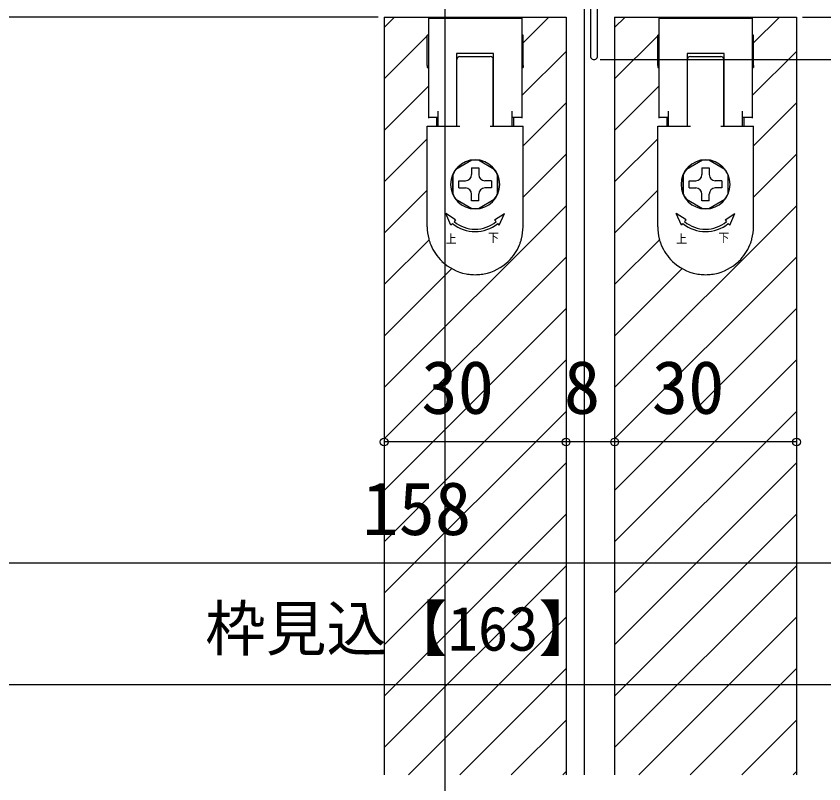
# Model space of a CAD drawing. Units: millimetres, scale not verified. Extents: x -525 to 525, y -783 to 779.
# Drawn here: x -399.6 to -266.4, y 268.2 to 394.8 of the extents above; entities that cross this region are included whole.
import ezdxf
from ezdxf.enums import TextEntityAlignment as Align

# ---------------------------------------------------------------- set-up
doc = ezdxf.new("R2010")
doc.units = ezdxf.units.MM
doc.header["$LTSCALE"] = 4
for name, color, linetype in [('0-4_YKK_11E', 7, 'Continuous'), ('0-5_YKK_12', 2, 'Continuous'), ('0-6_YKK_13', 4, 'Continuous'), ('0-8_YKK_D', 6, 'Continuous')]:
    doc.layers.add(name, color=color, linetype=linetype)
doc.styles.add('ＭＳ ゴシック', font='')
doc.styles.get('ＭＳ ゴシック').set_extended_font_data('MS Gothic')

msp = doc.modelspace()

# ---------------------------------------------------------------- linework, layer by layer
at = {"layer": '0-4_YKK_11E'}
msp.add_line((-304.931, 417.698), (-304.931, 388.298), dxfattribs=at)
msp.add_lwpolyline([(-303.731, 388.298), (-303.731, 410.898), (-300.431, 410.898), (-300.431, 405.898)], dxfattribs=at)
msp.add_arc((-304.331, 388.298), 0.6, 179.99999, 0.00001, dxfattribs=at)
at = {"layer": '0-5_YKK_12'}
for p, q in [((-328.934, 481.151), (-328.934, 84.113)), ((-305.932, 415.198), (-305.932, 269.7)), ((-338.931, 394.698), (-338.931, 269.7)), ((-338.931, 394.698), (-308.931, 394.698)), ((-338.931, 392.98), (-337.212, 394.698)), ((-328.927, 394.499), (-328.727, 394.698)), ((-320.441, 394.499), (-320.242, 394.698)), ((-316.031, 390.424), (-311.756, 394.698)), ((-308.931, 394.698), (-308.931, 269.7)), ((-300.931, 394.698), (-300.931, 269.7)), ((-300.931, 394.698), (-270.931, 394.698)), ((-300.931, 392.98), (-299.212, 394.698)), ((-290.927, 394.499), (-290.727, 394.698)), ((-282.441, 394.499), (-282.242, 394.698)), ((-278.031, 390.424), (-273.756, 394.698)), ((-270.931, 394.698), (-270.931, 269.7)), ((-338.931, 384.495), (-331.831, 391.595)), ((-331.727, 391.698), (-331.631, 391.795)), ((-300.931, 384.495), (-293.831, 391.595)), ((-293.727, 391.698), (-293.631, 391.795)), ((-316.231, 381.739), (-308.931, 389.039)), ((-278.231, 381.739), (-270.931, 389.039)), ((-338.931, 376.009), (-331.631, 383.309)), ((-300.931, 376.009), (-293.631, 383.309)), ((-316.031, 373.453), (-308.931, 380.553)), ((-278.031, 373.453), (-270.931, 380.553)), ((-338.931, 367.524), (-331.831, 374.624)), ((-300.931, 367.524), (-293.831, 374.624)), ((-316.031, 364.968), (-308.931, 372.068)), ((-278.031, 364.968), (-270.931, 372.068)), ((-338.931, 359.039), (-331.831, 366.139)), ((-300.931, 359.039), (-293.831, 366.139)), ((-338.931, 333.583), (-308.931, 363.583)), ((-300.931, 333.583), (-270.931, 363.583)), ((-338.931, 350.553), (-331.533, 357.951)), ((-300.931, 350.553), (-293.533, 357.951)), ((-338.931, 325.098), (-308.931, 355.098)), ((-300.931, 325.098), (-270.931, 355.098)), ((-338.931, 342.068), (-327.792, 353.206)), ((-300.931, 342.068), (-289.792, 353.206)), ((-338.931, 316.612), (-308.931, 346.612)), ((-300.931, 316.612), (-270.931, 346.612)), ((-338.931, 308.127), (-308.931, 338.127)), ((-300.931, 308.127), (-270.931, 338.127)), ((-338.931, 299.642), (-308.931, 329.642)), ((-300.931, 299.642), (-270.931, 329.642)), ((-338.931, 291.156), (-308.931, 321.156)), ((-300.931, 291.156), (-270.931, 321.156)), ((-338.931, 282.671), (-308.931, 312.671)), ((-300.931, 282.671), (-270.931, 312.671)), ((-338.931, 274.186), (-308.931, 304.186)), ((-300.931, 274.186), (-270.931, 304.186)), ((-334.931, 269.7), (-308.931, 295.701)), ((-296.931, 269.7), (-270.931, 295.701)), ((-326.446, 269.7), (-308.931, 287.215)), ((-288.446, 269.7), (-270.931, 287.215)), ((-317.961, 269.7), (-308.931, 278.73)), ((-279.961, 269.7), (-270.931, 278.73)), ((-309.475, 269.7), (-308.931, 270.245)), ((-271.475, 269.7), (-270.931, 270.245))]:
    msp.add_line(p, q, dxfattribs=at)
at = {"layer": '0-6_YKK_13'}
for p, q in [((-331.631, 394.499), (-316.231, 394.499)), ((-331.631, 394.499), (-331.631, 377.999)), ((-316.231, 394.499), (-316.231, 377.999)), ((-293.631, 394.499), (-278.231, 394.499)), ((-293.631, 394.499), (-293.631, 377.999)), ((-278.231, 394.499), (-278.231, 377.999)), ((-331.631, 391.698), (-331.831, 391.698)), ((-293.631, 391.698), (-293.831, 391.698)), ((-316.031, 388.305), (-316.031, 391.198)), ((-278.031, 388.305), (-278.031, 391.198)), ((-331.831, 387.859), (-331.831, 388.305)), ((-331.831, 386.687), (-331.831, 387.859)), ((-326.981, 388.698), (-326.981, 376.698)), ((-320.881, 388.698), (-326.981, 388.698)), ((-326.931, 387.198), (-326.931, 387.698)), ((-326.431, 388.198), (-321.431, 388.198)), ((-320.931, 387.198), (-320.931, 387.698)), ((-320.881, 376.698), (-320.881, 388.698)), ((-293.831, 387.859), (-293.831, 388.305)), ((-293.831, 386.687), (-293.831, 387.859)), ((-288.981, 388.698), (-288.981, 376.698)), ((-282.881, 388.698), (-288.981, 388.698)), ((-288.931, 387.198), (-288.931, 387.698)), ((-288.431, 388.198), (-283.431, 388.198)), ((-282.931, 387.198), (-282.931, 387.698)), ((-282.881, 376.698), (-282.881, 388.698)), ((-331.831, 386.687), (-331.831, 386.419)), ((-331.831, 386.419), (-331.831, 386.387)), ((-331.831, 386.387), (-331.631, 386.387)), ((-326.981, 386.387), (-326.931, 386.387)), ((-326.931, 386.698), (-326.931, 387.198)), ((-326.931, 386.419), (-326.931, 386.687)), ((-326.931, 386.387), (-326.931, 386.419)), ((-326.931, 385.401), (-326.931, 386.387)), ((-320.931, 386.687), (-320.931, 386.696)), ((-320.931, 385.401), (-320.931, 386.387)), ((-320.931, 386.387), (-320.881, 386.387)), ((-316.231, 386.387), (-316.031, 386.387)), ((-316.031, 386.687), (-316.031, 386.419)), ((-316.031, 386.419), (-316.031, 386.387)), ((-293.831, 386.687), (-293.831, 386.419)), ((-293.831, 386.419), (-293.831, 386.387)), ((-293.831, 386.387), (-293.631, 386.387)), ((-288.981, 386.387), (-288.931, 386.387)), ((-288.931, 386.698), (-288.931, 387.198)), ((-288.931, 386.419), (-288.931, 386.687)), ((-288.931, 386.387), (-288.931, 386.419)), ((-288.931, 385.401), (-288.931, 386.387)), ((-282.931, 386.687), (-282.931, 386.696)), ((-282.931, 385.401), (-282.931, 386.387)), ((-282.931, 386.387), (-282.881, 386.387)), ((-278.231, 386.387), (-278.031, 386.387)), ((-278.031, 386.687), (-278.031, 386.419)), ((-278.031, 386.419), (-278.031, 386.387)), ((-320.931, 383.156), (-320.931, 384.687)), ((-282.931, 383.156), (-282.931, 384.687)), ((-326.931, 382.698), (-326.931, 383.156)), ((-326.931, 382.663), (-326.931, 382.698)), ((-288.931, 382.698), (-288.931, 383.156)), ((-288.931, 382.663), (-288.931, 382.698)), ((-326.931, 379.198), (-326.931, 381.198)), ((-320.931, 379.198), (-320.931, 381.198)), ((-288.931, 379.198), (-288.931, 381.198)), ((-282.931, 379.198), (-282.931, 381.198)), ((-330.031, 376.698), (-330.031, 379.198)), ((-326.931, 378.115), (-326.931, 379.198)), ((-320.931, 378.115), (-320.931, 379.198)), ((-317.831, 376.698), (-317.831, 379.198)), ((-292.031, 376.698), (-292.031, 379.198)), ((-288.931, 378.115), (-288.931, 379.198)), ((-282.931, 378.115), (-282.931, 379.198)), ((-279.831, 376.698), (-279.831, 379.198)), ((-331.631, 378.198), (-330.031, 378.198)), ((-330.256, 376.698), (-330.256, 378.198)), ((-326.931, 377.698), (-326.931, 378.115)), ((-320.931, 377.698), (-320.931, 378.115)), ((-320.931, 377.198), (-320.931, 377.698)), ((-320.931, 376.698), (-320.931, 377.198)), ((-317.831, 378.198), (-316.231, 378.198)), ((-317.606, 378.198), (-317.606, 376.698)), ((-293.631, 378.198), (-292.031, 378.198)), ((-292.256, 376.698), (-292.256, 378.198)), ((-288.931, 377.698), (-288.931, 378.115)), ((-282.931, 377.698), (-282.931, 378.115)), ((-282.931, 377.198), (-282.931, 377.698)), ((-282.931, 376.698), (-282.931, 377.198)), ((-279.831, 378.198), (-278.231, 378.198)), ((-279.606, 378.198), (-279.606, 376.698)), ((-331.831, 376.698), (-330.031, 376.698)), ((-331.831, 372.398), (-331.831, 376.698)), ((-326.931, 376.698), (-326.431, 376.698)), ((-321.431, 376.698), (-320.931, 376.698)), ((-320.931, 376.698), (-320.881, 376.698)), ((-316.031, 372.398), (-316.031, 376.698)), ((-293.831, 376.698), (-292.031, 376.698)), ((-293.831, 372.398), (-293.831, 376.698)), ((-288.931, 376.698), (-288.431, 376.698)), ((-283.431, 376.698), (-282.931, 376.698)), ((-282.931, 376.698), (-282.881, 376.698)), ((-278.031, 372.398), (-278.031, 376.698)), ((-331.831, 371.398), (-331.831, 372.398)), ((-316.031, 371.398), (-316.031, 372.398)), ((-293.831, 371.398), (-293.831, 372.398)), ((-278.031, 371.398), (-278.031, 372.398)), ((-331.831, 370.524), (-331.831, 371.398)), ((-331.831, 370.06), (-331.831, 370.524)), ((-324.464, 371.063), (-327.097, 369.543)), ((-320.764, 369.543), (-323.397, 371.063)), ((-316.031, 370.524), (-316.031, 371.398)), ((-293.831, 370.524), (-293.831, 371.398)), ((-293.831, 370.06), (-293.831, 370.524)), ((-286.464, 371.063), (-289.097, 369.543)), ((-282.764, 369.543), (-285.397, 371.063)), ((-278.031, 370.524), (-278.031, 371.398)), ((-331.831, 369.898), (-331.831, 370.06)), ((-324.531, 369.798), (-323.331, 369.798)), ((-324.531, 369.798), (-324.531, 368.698)), ((-323.331, 369.798), (-323.331, 368.698)), ((-316.031, 367.398), (-316.031, 369.398)), ((-293.831, 369.898), (-293.831, 370.06)), ((-286.531, 369.798), (-285.331, 369.798)), ((-286.531, 369.798), (-286.531, 368.698)), ((-285.331, 369.798), (-285.331, 368.698)), ((-278.031, 367.398), (-278.031, 369.398)), ((-327.681, 368.628), (-327.681, 365.569)), ((-327.631, 368.618), (-327.631, 365.578)), ((-326.631, 366.498), (-326.631, 367.698)), ((-326.631, 367.698), (-325.531, 367.698)), ((-321.231, 367.698), (-322.331, 367.698)), ((-321.231, 367.698), (-321.231, 366.498)), ((-320.231, 365.578), (-320.231, 368.618)), ((-320.181, 365.569), (-320.181, 368.628)), ((-289.681, 368.628), (-289.681, 365.569)), ((-289.631, 368.618), (-289.631, 365.578)), ((-288.631, 366.498), (-288.631, 367.698)), ((-288.631, 367.698), (-287.531, 367.698)), ((-283.231, 367.698), (-284.331, 367.698)), ((-283.231, 367.698), (-283.231, 366.498)), ((-282.231, 365.578), (-282.231, 368.618)), ((-282.181, 365.569), (-282.181, 368.628)), ((-331.831, 366.898), (-331.831, 367.398)), ((-331.831, 365.898), (-331.831, 366.273)), ((-326.631, 366.498), (-325.531, 366.498)), ((-321.231, 366.498), (-322.331, 366.498)), ((-316.031, 366.898), (-316.031, 367.398)), ((-316.031, 365.898), (-316.031, 366.273)), ((-293.831, 366.898), (-293.831, 367.398)), ((-293.831, 365.898), (-293.831, 366.273)), ((-288.631, 366.498), (-287.531, 366.498)), ((-283.231, 366.498), (-284.331, 366.498)), ((-278.031, 366.898), (-278.031, 367.398)), ((-278.031, 365.898), (-278.031, 366.273)), ((-331.831, 365.841), (-331.831, 365.898)), ((-331.831, 365.563), (-331.831, 365.841)), ((-331.831, 365.541), (-331.831, 365.563)), ((-331.831, 365.398), (-331.831, 365.541)), ((-331.831, 364.898), (-331.831, 365.398)), ((-324.531, 364.398), (-324.531, 365.498)), ((-323.331, 364.398), (-323.331, 365.498)), ((-316.031, 365.841), (-316.031, 365.898)), ((-316.031, 365.563), (-316.031, 365.841)), ((-316.031, 365.541), (-316.031, 365.563)), ((-316.031, 365.398), (-316.031, 365.541)), ((-316.031, 364.898), (-316.031, 365.398)), ((-293.831, 365.841), (-293.831, 365.898)), ((-293.831, 365.563), (-293.831, 365.841)), ((-293.831, 365.541), (-293.831, 365.563)), ((-293.831, 365.398), (-293.831, 365.541)), ((-293.831, 364.898), (-293.831, 365.398)), ((-286.531, 364.398), (-286.531, 365.498)), ((-285.331, 364.398), (-285.331, 365.498)), ((-278.031, 365.841), (-278.031, 365.898)), ((-278.031, 365.563), (-278.031, 365.841)), ((-278.031, 365.541), (-278.031, 365.563)), ((-278.031, 365.398), (-278.031, 365.541)), ((-278.031, 364.898), (-278.031, 365.398)), ((-331.831, 364.398), (-331.831, 364.898)), ((-331.831, 360.098), (-331.831, 364.398)), ((-327.097, 364.654), (-324.464, 363.134)), ((-323.331, 364.398), (-324.531, 364.398)), ((-323.397, 363.134), (-320.764, 364.654)), ((-316.031, 364.398), (-316.031, 364.898)), ((-316.031, 360.098), (-316.031, 364.398)), ((-293.831, 364.398), (-293.831, 364.898)), ((-293.831, 360.098), (-293.831, 364.398)), ((-289.097, 364.654), (-286.464, 363.134)), ((-285.331, 364.398), (-286.531, 364.398)), ((-285.397, 363.134), (-282.764, 364.654)), ((-278.031, 364.398), (-278.031, 364.898)), ((-278.031, 360.098), (-278.031, 364.398)), ((-327.916, 360.349), (-328.78, 362.298)), ((-327.144, 361.268), (-328.78, 362.298)), ((-320.717, 361.268), (-319.081, 362.298)), ((-319.945, 360.349), (-319.081, 362.298)), ((-289.916, 360.349), (-290.78, 362.298)), ((-289.144, 361.268), (-290.78, 362.298)), ((-282.717, 361.268), (-281.081, 362.298)), ((-281.945, 360.349), (-281.081, 362.298)), ((-327.144, 361.268), (-327.402, 360.962)), ((-320.717, 361.268), (-320.459, 360.962)), ((-289.144, 361.268), (-289.402, 360.962)), ((-282.717, 361.268), (-282.459, 360.962)), ((-327.916, 360.349), (-327.659, 360.655)), ((-319.945, 360.349), (-320.202, 360.655)), ((-289.916, 360.349), (-289.659, 360.655)), ((-281.945, 360.349), (-282.202, 360.655))]:
    msp.add_line(p, q, dxfattribs=at)
for points in [[(-331.831, 388.305), (-331.831, 391.198), (-331.831, 391.698)], [(-316.031, 391.198), (-316.031, 391.698), (-316.231, 391.698)], [(-293.831, 388.305), (-293.831, 391.198), (-293.831, 391.698)], [(-278.031, 391.198), (-278.031, 391.698), (-278.231, 391.698)], [(-316.031, 386.687), (-316.031, 387.859), (-316.031, 388.305)], [(-278.031, 386.687), (-278.031, 387.859), (-278.031, 388.305)], [(-326.931, 386.687), (-326.931, 386.696), (-326.931, 386.698)], [(-320.931, 386.696), (-320.931, 386.698), (-320.931, 387.198)], [(-320.931, 386.387), (-320.931, 386.419), (-320.931, 386.687)], [(-288.931, 386.687), (-288.931, 386.696), (-288.931, 386.698)], [(-282.931, 386.696), (-282.931, 386.698), (-282.931, 387.198)], [(-282.931, 386.387), (-282.931, 386.419), (-282.931, 386.687)], [(-326.931, 384.901), (-326.931, 385.258), (-326.931, 385.401)], [(-326.931, 383.156), (-326.931, 384.687), (-326.931, 384.901)], [(-320.931, 384.687), (-320.931, 384.901), (-320.931, 385.258), (-320.931, 385.401)], [(-288.931, 384.901), (-288.931, 385.258), (-288.931, 385.401)], [(-288.931, 383.156), (-288.931, 384.687), (-288.931, 384.901)], [(-282.931, 384.687), (-282.931, 384.901), (-282.931, 385.258), (-282.931, 385.401)], [(-326.931, 381.198), (-326.931, 382.656), (-326.931, 382.663)], [(-320.931, 382.663), (-320.931, 382.698), (-320.931, 383.156)], [(-320.931, 381.198), (-320.931, 382.656), (-320.931, 382.663)], [(-288.931, 381.198), (-288.931, 382.656), (-288.931, 382.663)], [(-282.931, 382.663), (-282.931, 382.698), (-282.931, 383.156)], [(-282.931, 381.198), (-282.931, 382.656), (-282.931, 382.663)], [(-326.931, 376.698), (-326.931, 377.198), (-326.931, 377.698)], [(-288.931, 376.698), (-288.931, 377.198), (-288.931, 377.698)], [(-330.031, 376.698), (-326.981, 376.698), (-326.931, 376.698)], [(-320.881, 376.698), (-317.831, 376.698), (-316.031, 376.698)], [(-292.031, 376.698), (-288.981, 376.698), (-288.931, 376.698)], [(-282.881, 376.698), (-279.831, 376.698), (-278.031, 376.698)], [(-316.031, 369.398), (-316.031, 369.898), (-316.031, 370.06), (-316.031, 370.524)], [(-278.031, 369.398), (-278.031, 369.898), (-278.031, 370.06), (-278.031, 370.524)], [(-331.831, 367.398), (-331.831, 369.398), (-331.831, 369.898)], [(-293.831, 367.398), (-293.831, 369.398), (-293.831, 369.898)], [(-331.831, 366.273), (-331.831, 366.737), (-331.831, 366.898)], [(-316.031, 366.273), (-316.031, 366.737), (-316.031, 366.898)], [(-293.831, 366.273), (-293.831, 366.737), (-293.831, 366.898)], [(-278.031, 366.273), (-278.031, 366.737), (-278.031, 366.898)]]:
    msp.add_lwpolyline(points, dxfattribs=at)
for centre, radius, start, end in [((-326.431, 387.698), 0.5, 90, 180), ((-321.431, 387.698), 0.5, 0, 90), ((-288.431, 387.698), 0.5, 90, 180), ((-283.431, 387.698), 0.5, 0, 90), ((-323.931, 367.098), 4.05, 0, 180), ((-323.931, 367.098), 4, 82.33165, 97.66835), ((-285.931, 367.098), 4.05, 0, 180), ((-285.931, 367.098), 4, 82.33165, 97.66835), ((-323.931, 367.098), 4.05, 136.2623, 157.80839), ((-323.931, 367.098), 4, 142.33165, 157.66835), ((-323.931, 367.098), 4, 22.33165, 37.82349), ((-285.931, 367.098), 4.05, 136.2623, 157.80839), ((-285.931, 367.098), 4, 142.33165, 157.66835), ((-285.931, 367.098), 4, 22.33165, 37.82349), ((-325.531, 368.698), 1, 270, 0), ((-322.331, 368.698), 1, 180, 270), ((-287.531, 368.698), 1, 270, 0), ((-284.331, 368.698), 1, 180, 270), ((-323.931, 367.098), 4.05, 180, 0), ((-325.531, 365.498), 1, 0, 90), ((-322.331, 365.498), 1, 90, 180), ((-285.931, 367.098), 4.05, 180, 0), ((-287.531, 365.498), 1, 0, 90), ((-284.331, 365.498), 1, 90, 180), ((-323.931, 367.098), 4, 202.33165, 217.82349), ((-323.931, 367.098), 4, 322.17651, 337.66835), ((-285.931, 367.098), 4, 202.33165, 217.82349), ((-285.931, 367.098), 4, 322.17651, 337.66835), ((-323.931, 367.098), 4, 262.17651, 277.82349), ((-285.931, 367.098), 4, 262.17651, 277.82349), ((-323.931, 365.098), 5.4, 230, 310), ((-285.931, 365.098), 5.4, 230, 310), ((-323.931, 360.098), 7.9, 180, 194.66485), ((-323.931, 365.098), 5.8, 230, 310), ((-323.931, 360.098), 7.9, 345.33515, 0), ((-285.931, 360.098), 7.9, 180, 194.66485), ((-285.931, 365.098), 5.8, 230, 310), ((-285.931, 360.098), 7.9, 345.33515, 0), ((-323.931, 360.098), 7.9, 194.66485, 198.44872), ((-323.931, 360.098), 7.9, 198.44872, 202.318), ((-323.931, 360.098), 7.9, 202.318, 225.86911), ((-323.931, 360.098), 7.9, 314.13089, 337.682), ((-323.931, 360.098), 7.9, 337.682, 341.55128), ((-323.931, 360.098), 7.9, 341.55128, 345.33515), ((-285.931, 360.098), 7.9, 194.66485, 198.44872), ((-285.931, 360.098), 7.9, 198.44872, 202.318), ((-285.931, 360.098), 7.9, 202.318, 225.86911), ((-285.931, 360.098), 7.9, 314.13089, 337.682), ((-285.931, 360.098), 7.9, 337.682, 341.55128), ((-285.931, 360.098), 7.9, 341.55128, 345.33515), ((-323.931, 360.098), 7.9, 225.86911, 226.18003), ((-323.931, 360.098), 7.9, 226.18003, 259.0546), ((-323.931, 360.098), 7.9, 280.9454, 313.81997), ((-323.931, 360.098), 7.9, 313.81997, 314.13089), ((-285.931, 360.098), 7.9, 225.86911, 226.18003), ((-285.931, 360.098), 7.9, 226.18003, 259.0546), ((-285.931, 360.098), 7.9, 280.9454, 313.81997), ((-285.931, 360.098), 7.9, 313.81997, 314.13089), ((-323.931, 360.098), 7.9, 259.0546, 262.72786), ((-323.931, 360.098), 7.9, 262.72786, 270), ((-323.931, 360.098), 7.9, 270, 277.27214), ((-323.931, 360.098), 7.9, 277.27214, 280.9454), ((-285.931, 360.098), 7.9, 259.0546, 262.72786), ((-285.931, 360.098), 7.9, 262.72786, 270), ((-285.931, 360.098), 7.9, 270, 277.27214), ((-285.931, 360.098), 7.9, 277.27214, 280.9454)]:
    msp.add_arc(centre, radius, start, end, dxfattribs=at)
at = {"layer": '0-8_YKK_D'}
for p, q in [((-339.931, 394.698), (-475.431, 394.698)), ((-340.931, 394.698), (-475.431, 394.698)), ((-269.931, 394.698), (-207.431, 394.698)), ((-308.931, 387.698), (-308.931, 323.598)), ((-303.331, 387.698), (-207.431, 387.698)), ((-300.931, 387.698), (-300.931, 323.598)), ((-300.331, 387.698), (-187.431, 387.698)), ((-338.931, 342.443), (-338.931, 323.598)), ((-308.931, 342.443), (-308.931, 323.598)), ((-300.931, 342.443), (-300.931, 323.598)), ((-270.931, 342.443), (-270.931, 323.598)), ((-308.931, 324.598), (-338.931, 324.598)), ((-300.931, 324.598), (-308.931, 324.598)), ((-270.931, 324.598), (-300.931, 324.598)), ((-249.931, 304.606), (-407.931, 304.606)), ((-410.431, 284.606), (-247.431, 284.606))]:
    msp.add_line(p, q, dxfattribs=at)
for centre in [(-338.931, 324.598), (-308.931, 324.598), (-308.931, 324.598), (-300.931, 324.598), (-300.931, 324.598), (-270.931, 324.598)]:
    msp.add_circle(centre, 0.637, dxfattribs=at)

# ---------------------------------------------------------------- texts
at = {"layer": '0-6_YKK_13', "style": 'ＭＳ ゴシック', "width": 0.9}
for s, p in [('上', (-328.783, 356.955)), ('下', (-321.804, 357.138)), ('上', (-290.783, 356.955)), ('下', (-283.804, 357.138))]:
    msp.add_text(s, height=1.466, dxfattribs=at).set_placement(p, align=Align.BOTTOM_LEFT)
at = {"layer": '0-8_YKK_D', "style": 'ＭＳ ゴシック'}
for s, height, p in [('30', 8.798, (-332.794, 326.598)), ('8', 8.798, (-309.294, 326.598)), ('30', 8.798, (-294.794, 326.598)), ('158', 8.798, (-342.533, 306.606)), ('枠見込【163】', 7.331, (-368.448, 287.97))]:
    msp.add_text(s, height=height, dxfattribs=at).set_placement(p, align=Align.BOTTOM_LEFT)

doc.saveas('drawing.dxf')
